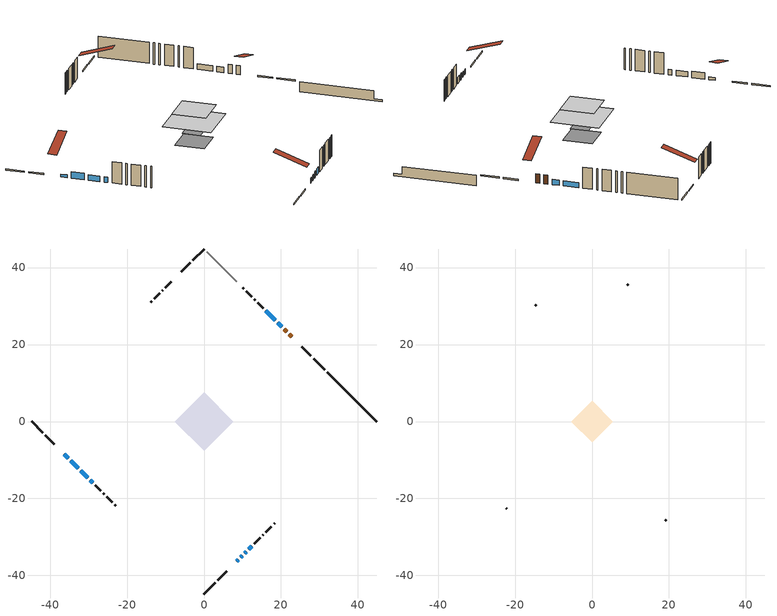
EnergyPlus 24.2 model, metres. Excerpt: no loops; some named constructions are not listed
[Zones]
conditioned space
 floor othersidecoefficients (Floor1 construction): -2.81,0 0,2.81 2.81,0 0,-2.81 z1.22
 floor adiabatic (AdiabaticFloorConstruction): -7.55,0 0,7.55 7.55,0 0,-7.55 z3.66
 floor foundation (Slab1 construction): -4.54,0 0,4.54 4.54,0 0,-4.54 z-1.1
 wall outside (RimJoist1 construction): 0,-44.81 2.86,-41.95 / -44.81,0 -41.95,-2.86 / 0,44.81 -2.86,41.95 / 31.31,13.5 28.45,16.36 z1.22:1.52
 wall outside (RimJoist2 construction): 3.52,-41.29 5.86,-38.95 / -41.29,-3.52 -38.95,-5.86 / -3.52,41.29 -5.86,38.95 / 27.79,17.02 25.45,19.36 z1.22:1.52
 wall outside (AdiabaticWallConstruction 1): 22.76,22.05 22.14,22.67 / 21.48,23.33 20.86,23.95 z1.22:3.25
 wall outside (AdiabaticWallConstruction): 8.55,-36.26 8.92,-35.89 z1.22:2.39; 9.58,-35.23 9.98,-34.83 / 20.21,24.6 19.11,25.7 / -31.97,-12.84 -30.19,-14.62 / -29.53,-15.28 -28.93,-15.88 / 18.46,26.35 16.05,28.76 z1.22:2.44; -36.26,-8.55 -35.29,-9.52 z1.22:1.83; -34.64,-10.17 -32.62,-12.19 z1.22:2.64; 10.63,-34.18 11.01,-33.8 / 11.67,-33.14 12.46,-32.35 z1.22:2.69
 wall outside (Wall1 construction): 13.11,-31.7 14.58,-30.23 / -28.28,-16.53 -26.81,-18 / -8.55,36.26 -10.01,34.8 / 15.39,29.42 13.93,30.89 z1.22:6.1
 wall outside (Wall2 construction): 15.24,-29.57 15.44,-29.37 / -26.16,-18.65 -25.95,-18.86 / -10.67,34.14 -10.88,33.93 / 13.27,31.54 13.06,31.75 z1.22:6.1
 wall outside (Wall3 construction): 16.1,-28.71 17.53,-27.28 / -25.29,-19.52 -23.86,-20.95 / -11.53,33.28 -12.96,31.85 / 12.4,32.41 10.98,33.83 z1.22:6.1
 wall outside (Wall4 construction): 18.19,-26.63 18.42,-26.39 / -23.21,-21.6 -22.97,-21.84 / -13.62,31.19 -13.86,30.95 / 10.32,34.49 10.08,34.73 z1.22:6.1
 wall foundation (FoundationWall1 construction): 31.96,12.85,-1.1 31.96,12.85,1.22 43.53,1.28,1.22 43.53,1.28,-0.6 44.81,0,-0.6 44.81,0,-1.1
 wall adiabatic (Wall6 construction): 8.55,36.26 0.66,44.15 z1.22:6.1
 window (WindowConstruction): 8.55,-36.26 8.92,-35.89 z1.22:2.39
 window (WindowConstruction 8): 9.58,-35.23 9.97,-34.84 z1.22:2.44
 window (WindowConstruction 9): -36.26,-8.55 -35.29,-9.52 z1.22:1.83
 window (WindowConstruction 1): -34.64,-10.17 -32.62,-12.19 z1.22:2.64
 window (WindowConstruction 2): 20.2,24.61 19.11,25.7 z1.22:2.44
 window (WindowConstruction 3): 10.63,-34.18 11.01,-33.8 z1.22:2.69
 window (WindowConstruction 4): 11.67,-33.14 12.46,-32.35 z1.22:2.69
 window (WindowConstruction 5): -31.97,-12.84 -30.19,-14.62 z1.22:2.44
 window (WindowConstruction 6): -29.53,-15.28 -28.93,-15.88 z1.22:2.44
 window (WindowConstruction 7): 18.46,26.35 16.05,28.76 z1.22:2.44
 door (Door): 22.76,22.05 22.14,22.67 z1.22:3.25
 door (Door 1): 21.48,23.33 20.86,23.95 z1.22:3.25
 ceiling adiabatic (AdiabaticFloorConstruction): 0,-7.55 7.55,0 0,7.55 -7.55,0 z3.66
attic - vented
 floor to conditioned space (Floor2 construction Reversed): -5.34,0 0,5.34 5.34,0 0,-5.34 z6.1
 wall outside (Wall5 construction): 19.08,-25.73 19.29,-25.52 / -22.31,-22.5 -22.1,-22.71 / -14.51,30.3 -14.73,30.08 / 9.42,35.39 9.21,35.6 z1.22:6.1
 roof outside (Roof1 construction): 7.89,-36.92,6.1 2.69,-31.72,8.55 1.32,-33.09,8.55 6.52,-38.29,6.1; -36.92,-7.89,6.1 -31.72,-2.69,8.55 -33.09,-1.32,8.55 -38.29,-6.52,6.1; -7.89,36.92,6.1 -2.69,31.72,8.55 -1.32,33.09,8.55 -6.52,38.29,6.1; 23.42,21.39,6.1 18.22,16.19,8.55 19.59,14.82,8.55 24.79,20.02,6.1
[Material] Roughness=Rough; Thermal Absorptance=0.9
Name | Thickness {m} | Conductivity {W/m-K} | Density {kg/m3} | Specific Heat {J/kg-K} | Solar Absorptance | Visible Absorptance
ceiling loosefill ins | 0.169333 | 0.0480833 | 16.02 | 1046.75 | 0.7 | 0.7
ceiling stud and cavity | 0.1397 | 0.515167 | 65.682 | 1177.47 | 0.7 | 0.7
gypsum board | 0.0127 | 0.160291 | 801 | 837.4 | 0.6 | 0.6
[Construction]
Floor2 construction: ceiling loosefill ins, ceiling stud and cavity, gypsum board
[EnergyManagementSystem:OutputVariable] Type of Data in Variable=Summed; Update Frequency=ZoneTimestep
Name | EMS Variable | EMS Program or Subroutine | Units
loads_htg_infil_annual_outvar; Energy Management System Output Variable 18 | loads_htg_infil | component_loads_program | J
loads_htg_natvent_annual_outvar; Energy Management System Output Variable 19 | loads_htg_natvent | component_loads_program | J
loads_htg_mechvent_annual_outvar; Energy Management System Output Variable 20 | loads_htg_mechvent | component_loads_program | J
loads_htg_whf_annual_outvar; Energy Management System Output Variable 21 | loads_htg_whf | component_loads_program | J
loads_htg_ducts_annual_outvar; Energy Management System Output Variable 22 | loads_htg_ducts | component_loads_program | J
loads_htg_intgains_annual_outvar; Energy Management System Output Variable 23 | loads_htg_intgains | component_loads_program | J
loads_htg_lighting_annual_outvar; Energy Management System Output Variable 24 | loads_htg_lighting | component_loads_program | J
loads_clg_roofs_annual_outvar; Energy Management System Output Variable 25 | loads_clg_roofs | component_loads_program | J
loads_clg_ceilings_annual_outvar; Energy Management System Output Variable 26 | loads_clg_ceilings | component_loads_program | J
loads_clg_walls_annual_outvar; Energy Management System Output Variable 27 | loads_clg_walls | component_loads_program | J
loads_clg_rim_joists_annual_outvar; Energy Management System Output Variable 28 | loads_clg_rim_joists | component_loads_program | J
loads_clg_foundation_walls_annual_outvar; Energy Management System Output Variable 29 | loads_clg_foundation_walls | component_loads_program | J
loads_clg_doors_annual_outvar; Energy Management System Output Variable 30 | loads_clg_doors | component_loads_program | J
loads_clg_windows_conduction_annual_outvar; Energy Management System Output Variable 31 | loads_clg_windows_conduction | component_loads_program | J
loads_clg_windows_solar_annual_outvar; Energy Management System Output Variable 32 | loads_clg_windows_solar | component_loads_program | J
loads_clg_skylights_conduction_annual_outvar; Energy Management System Output Variable 33 | loads_clg_skylights_conduction | component_loads_program | J
loads_clg_skylights_solar_annual_outvar; Energy Management System Output Variable 34 | loads_clg_skylights_solar | component_loads_program | J
loads_clg_floors_annual_outvar; Energy Management System Output Variable 35 | loads_clg_floors | component_loads_program | J
loads_clg_slabs_annual_outvar; Energy Management System Output Variable 36 | loads_clg_slabs | component_loads_program | J
loads_clg_internal_mass_annual_outvar; Energy Management System Output Variable 37 | loads_clg_internal_mass | component_loads_program | J
loads_clg_infil_annual_outvar; Energy Management System Output Variable 38 | loads_clg_infil | component_loads_program | J
loads_clg_natvent_annual_outvar; Energy Management System Output Variable 39 | loads_clg_natvent | component_loads_program | J
loads_clg_mechvent_annual_outvar; Energy Management System Output Variable 40 | loads_clg_mechvent | component_loads_program | J
loads_clg_whf_annual_outvar; Energy Management System Output Variable 41 | loads_clg_whf | component_loads_program | J
loads_clg_ducts_annual_outvar; Energy Management System Output Variable 42 | loads_clg_ducts | component_loads_program | J
loads_clg_intgains_annual_outvar; Energy Management System Output Variable 43 | loads_clg_intgains | component_loads_program | J
loads_clg_lighting_annual_outvar; Energy Management System Output Variable 44 | loads_clg_lighting | component_loads_program | J
loads_htg_tot_annual_outvar; Energy Management System Output Variable 1; Energy Management System Output Variable 45 | loads_htg_tot | total_loads_program | J
loads_clg_tot_annual_outvar; Energy Management System Output Variable 2; Energy Management System Output Variable 46 | loads_clg_tot | total_loads_program | J
Energy Management System Output Variable 3 | htg_unmet_hours | unmet_hours_program | hr
Energy Management System Output Variable 4 | clg_unmet_hours | unmet_hours_program | hr
Energy Management System Output Variable 5 | loads_htg_roofs | component_loads_program | J
Energy Management System Output Variable 6 | loads_htg_ceilings | component_loads_program | J
Energy Management System Output Variable 7 | loads_htg_walls | component_loads_program | J
Energy Management System Output Variable 8 | loads_htg_rim_joists | component_loads_program | J
Energy Management System Output Variable 9 | loads_htg_foundation_walls | component_loads_program | J
Energy Management System Output Variable 10 | loads_htg_doors | component_loads_program | J
Energy Management System Output Variable 11 | loads_htg_windows_conduction | component_loads_program | J
Energy Management System Output Variable 12 | loads_htg_windows_solar | component_loads_program | J
Energy Management System Output Variable 13 | loads_htg_skylights_conduction | component_loads_program | J
Energy Management System Output Variable 14 | loads_htg_skylights_solar | component_loads_program | J
Energy Management System Output Variable 15 | loads_htg_floors | component_loads_program | J
Energy Management System Output Variable 16 | loads_htg_slabs | component_loads_program | J
Energy Management System Output Variable 17 | loads_htg_internal_mass | component_loads_program | J
[Schedule:Day:Interval]
interior lighting schedule day: No, 01:00, 0.108182, 04:00, 0.0901515, 05:00, 0.0991667, 06:00, 0.162273, 07:00, 0.270455, 08:00, 0.342576, 10:00, 0.369621, 11:00, 0.351591, 12:00, 0.333561, 13:00, 0.324545, 14:00, 0.31553, 15:00, 0.333561, 16:00, 0.369621, 17:00, 0.450758, 18:00, 0.585985, 19:00, 0.775303, 20:00, 0.955606, 21:00, 0.991667, 22:00, 0.712197, 23:00, 0.360606, 24:00, 0.162273
interior lighting schedule day 1: No, 01:00, 0.100909, 04:00, 0.0840909, 05:00, 0.0925, 06:00, 0.151364, 07:00, 0.252273, 08:00, 0.319545, 10:00, 0.344773, 11:00, 0.327955, 12:00, 0.311136, 13:00, 0.302727, 14:00, 0.294318, 15:00, 0.311136, 16:00, 0.344773, 17:00, 0.420455, 18:00, 0.546591, 19:00, 0.723182, 20:00, 0.891364, 21:00, 0.925, 22:00, 0.664318, 23:00, 0.336364, 24:00, 0.151364
interior lighting schedule day 2: No, 01:00, 0.0927273, 04:00, 0.0772727, 05:00, 0.085, 06:00, 0.139091, 07:00, 0.231818, 08:00, 0.293636, 10:00, 0.316818, 11:00, 0.301364, 12:00, 0.285909, 13:00, 0.278182, 14:00, 0.270455, 15:00, 0.285909, 16:00, 0.316818, 17:00, 0.386364, 18:00, 0.502273, 19:00, 0.664545, 20:00, 0.819091, 21:00, 0.85, 22:00, 0.610455, 23:00, 0.309091, 24:00, 0.139091
interior lighting schedule day 3: No, 01:00, 0.0845455, 04:00, 0.0704545, 05:00, 0.0775, 06:00, 0.126818, 07:00, 0.211364, 08:00, 0.267727, 10:00, 0.288864, 11:00, 0.274773, 12:00, 0.260682, 13:00, 0.253636, 14:00, 0.246591, 15:00, 0.260682, 16:00, 0.288864, 17:00, 0.352273, 18:00, 0.457955, 19:00, 0.605909, 20:00, 0.746818, 21:00, 0.775, 22:00, 0.556591, 23:00, 0.281818, 24:00, 0.126818
interior lighting schedule day 4: No, 01:00, 0.0763636, 04:00, 0.0636364, 05:00, 0.07, 06:00, 0.114545, 07:00, 0.190909, 08:00, 0.241818, 10:00, 0.260909, 11:00, 0.248182, 12:00, 0.235455, 13:00, 0.229091, 14:00, 0.222727, 15:00, 0.235455, 16:00, 0.260909, 17:00, 0.318182, 18:00, 0.413636, 19:00, 0.547273, 20:00, 0.674545, 21:00, 0.7, 22:00, 0.502727, 23:00, 0.254545, 24:00, 0.114545
interior lighting schedule day 5: No, 01:00, 0.0727273, 04:00, 0.0606061, 05:00, 0.0666667, 06:00, 0.109091, 07:00, 0.181818, 08:00, 0.230303, 10:00, 0.248485, 11:00, 0.236364, 12:00, 0.224242, 13:00, 0.218182, 14:00, 0.212121, 15:00, 0.224242, 16:00, 0.248485, 17:00, 0.30303, 18:00, 0.393939, 19:00, 0.521212, 20:00, 0.642424, 21:00, 0.666667, 22:00, 0.478788, 23:00, 0.242424, 24:00, 0.109091
interior lighting schedule day 6: No, 01:00, 0.0745455, 04:00, 0.0621212, 05:00, 0.0683333, 06:00, 0.111818, 07:00, 0.186364, 08:00, 0.236061, 10:00, 0.254697, 11:00, 0.242273, 12:00, 0.229848, 13:00, 0.223636, 14:00, 0.217424, 15:00, 0.229848, 16:00, 0.254697, 17:00, 0.310606, 18:00, 0.403788, 19:00, 0.534242, 20:00, 0.658485, 21:00, 0.683333, 22:00, 0.490758, 23:00, 0.248485, 24:00, 0.111818
interior lighting schedule day 7: No, 01:00, 0.08, 04:00, 0.0666667, 05:00, 0.0733333, 06:00, 0.12, 07:00, 0.2, 08:00, 0.253333, 10:00, 0.273333, 11:00, 0.26, 12:00, 0.246667, 13:00, 0.24, 14:00, 0.233333, 15:00, 0.246667, 16:00, 0.273333, 17:00, 0.333333, 18:00, 0.433333, 19:00, 0.573333, 20:00, 0.706667, 21:00, 0.733333, 22:00, 0.526667, 23:00, 0.266667, 24:00, 0.12
interior lighting schedule day 8: No, 01:00, 0.0890909, 04:00, 0.0742424, 05:00, 0.0816667, 06:00, 0.133636, 07:00, 0.222727, 08:00, 0.282121, 10:00, 0.304394, 11:00, 0.289545, 12:00, 0.274697, 13:00, 0.267273, 14:00, 0.259848, 15:00, 0.274697, 16:00, 0.304394, 17:00, 0.371212, 18:00, 0.482576, 19:00, 0.638485, 20:00, 0.78697, 21:00, 0.816667, 22:00, 0.586515, 23:00, 0.29697, 24:00, 0.133636
interior lighting schedule day 9: No, 01:00, 0.0972727, 04:00, 0.0810606, 05:00, 0.0891667, 06:00, 0.145909, 07:00, 0.243182, 08:00, 0.30803, 10:00, 0.332348, 11:00, 0.316136, 12:00, 0.299924, 13:00, 0.291818, 14:00, 0.283712, 15:00, 0.299924, 16:00, 0.332348, 17:00, 0.405303, 18:00, 0.526894, 19:00, 0.697121, 20:00, 0.859242, 21:00, 0.891667, 22:00, 0.640379, 23:00, 0.324242, 24:00, 0.145909
interior lighting schedule day 10: No, 01:00, 0.105455, 04:00, 0.0878788, 05:00, 0.0966667, 06:00, 0.158182, 07:00, 0.263636, 08:00, 0.333939, 10:00, 0.360303, 11:00, 0.342727, 12:00, 0.325152, 13:00, 0.316364, 14:00, 0.307576, 15:00, 0.325152, 16:00, 0.360303, 17:00, 0.439394, 18:00, 0.571212, 19:00, 0.755758, 20:00, 0.931515, 21:00, 0.966667, 22:00, 0.694242, 23:00, 0.351515, 24:00, 0.158182
interior lighting schedule day 11: No, 01:00, 0.109091, 04:00, 0.0909091, 05:00, 0.1, 06:00, 0.163636, 07:00, 0.272727, 08:00, 0.345455, 10:00, 0.372727, 11:00, 0.354545, 12:00, 0.336364, 13:00, 0.327273, 14:00, 0.318182, 15:00, 0.336364, 16:00, 0.372727, 17:00, 0.454545, 18:00, 0.590909, 19:00, 0.781818, 20:00, 0.963636, 21:00, 1, 22:00, 0.718182, 23:00, 0.363636, 24:00, 0.163636
interior lighting schedule default day; occupants schedule default day; clothes dryer schedule default day; cooking range schedule default day; mech vent bath fan 0 schedule default day; mech vent bath fan 1 schedule default day; mech vent range fan 0 schedule default day; misc plug loads schedule default day; general water use schedule default day; heating setpoint default day; cooling setpoint default day; clothes dryer exhaust 0 schedule default day; cooling season schedule day; cooling season schedule day 2; cooling season schedule default day; exterior lighting schedule default day; natural vent schedule default day: No, 24:00, 0
occupants schedule day: No, 05:00, 0.426829, 06:00, 0.719512, 07:00, 1, 08:00, 0.670732, 09:00, 0.329268, 14:00, 0.170732, 15:00, 0.231707, 16:00, 0.329268, 17:00, 0.5, 18:00, 0.670732, 19:00, 0.829268, 21:00, 1, 22:00, 0.853659, 23:00, 0.646341, 24:00, 0.426829
clothes dryer schedule day; clothes dryer exhaust 0 schedule day: No, 01:00, 0.123457, 02:00, 0.0740741, 03:00, 0.0493827, 04:00, 0.0246914, 05:00, 0.0493827, 06:00, 0.0740741, 07:00, 0.197531, 08:00, 0.395062, 09:00, 0.592593, 10:00, 0.839506, 11:00, 0.962963, 12:00, 1, 13:00, 0.91358, 14:00, 0.82716, 15:00, 0.716049, 16:00, 0.753086, 17:00, 0.679012, 18:00, 0.666667, 20:00, 0.62963, 21:00, 0.641975, 22:00, 0.666667, 23:00, 0.54321, 24:00, 0.296296
cooking range schedule day: No, 05:00, 0.0597015, 06:00, 0.11194, 07:00, 0.171642, 08:00, 0.291045, 11:00, 0.343284, 12:00, 0.402985, 13:00, 0.462687, 14:00, 0.343284, 15:00, 0.291045, 16:00, 0.402985, 17:00, 0.567164, 18:00, 1, 19:00, 0.850746, 20:00, 0.432836, 21:00, 0.291045, 22:00, 0.231343, 23:00, 0.171642, 24:00, 0.11194
mech vent bath fan 0 schedule day; mech vent bath fan 1 schedule day: No, 07:00, 0, 08:00, 1, 09:00, 0.2, 24:00, 0
mech vent range fan 0 schedule day: No, 18:00, 0, 19:00, 1, 20:00, 0.2, 24:00, 0
misc plug loads schedule day: No, 06:00, 0.705882, 07:00, 0.745098, 08:00, 0.803922, 15:00, 0.823529, 16:00, 0.862745, 17:00, 0.921569, 18:00, 0.980392, 19:00, 1, 20:00, 0.980392, 21:00, 0.941176, 22:00, 0.862745, 23:00, 0.784314, 24:00, 0.72549
general water use schedule day: No, 01:00, 0.315068, 03:00, 0.287671, 04:00, 0.342466, 05:00, 0.369863, 06:00, 0.520548, 07:00, 0.60274, 08:00, 0.534247, 10:00, 0.506849, 11:00, 0.465753, 14:00, 0.479452, 15:00, 0.534247, 16:00, 0.589041, 17:00, 0.69863, 18:00, 0.876712, 19:00, 0.890411, 20:00, 0.986301, 21:00, 1, 22:00, 0.863014, 23:00, 0.616438, 24:00, 0.465753
heating setpoint day: No, 07:00, 18, 23:00, 21, 24:00, 18
cooling setpoint day: No, 24:00, 25
cooling season schedule day 1: No, 24:00, 1
exterior lighting schedule day: No, 01:00, 0.566667, 03:00, 0.524167, 05:00, 0.495833, 06:00, 0.5525, 07:00, 0.623333, 08:00, 0.580833, 09:00, 0.439167, 10:00, 0.354167, 12:00, 0.34, 13:00, 0.354167, 14:00, 0.396667, 15:00, 0.425, 16:00, 0.495833, 17:00, 0.623333, 18:00, 0.793333, 19:00, 0.906667, 20:00, 0.963333, 21:00, 0.991667, 22:00, 0.920833, 23:00, 0.793333, 24:00, 0.665833
exterior lighting schedule day 1: No, 01:00, 0.528571, 03:00, 0.488929, 05:00, 0.4625, 06:00, 0.515357, 07:00, 0.581429, 08:00, 0.541786, 09:00, 0.409643, 10:00, 0.330357, 12:00, 0.317143, 13:00, 0.330357, 14:00, 0.37, 15:00, 0.396429, 16:00, 0.4625, 17:00, 0.581429, 18:00, 0.74, 19:00, 0.845714, 20:00, 0.898571, 21:00, 0.925, 22:00, 0.858929, 23:00, 0.74, 24:00, 0.621071
exterior lighting schedule day 10: No, 01:00, 0.552381, 03:00, 0.510952, 05:00, 0.483333, 06:00, 0.538571, 07:00, 0.607619, 08:00, 0.56619, 09:00, 0.428095, 10:00, 0.345238, 12:00, 0.331429, 13:00, 0.345238, 14:00, 0.386667, 15:00, 0.414286, 16:00, 0.483333, 17:00, 0.607619, 18:00, 0.773333, 19:00, 0.88381, 20:00, 0.939048, 21:00, 0.966667, 22:00, 0.897619, 23:00, 0.773333, 24:00, 0.649048
exterior lighting schedule day 11: No, 01:00, 0.571429, 03:00, 0.528571, 05:00, 0.5, 06:00, 0.557143, 07:00, 0.628571, 08:00, 0.585714, 09:00, 0.442857, 10:00, 0.357143, 12:00, 0.342857, 13:00, 0.357143, 14:00, 0.4, 15:00, 0.428571, 16:00, 0.5, 17:00, 0.628571, 18:00, 0.8, 19:00, 0.914286, 20:00, 0.971429, 21:00, 1, 22:00, 0.928571, 23:00, 0.8, 24:00, 0.671429
exterior lighting schedule day 2: No, 01:00, 0.485714, 03:00, 0.449286, 05:00, 0.425, 06:00, 0.473571, 07:00, 0.534286, 08:00, 0.497857, 09:00, 0.376429, 10:00, 0.303571, 12:00, 0.291429, 13:00, 0.303571, 14:00, 0.34, 15:00, 0.364286, 16:00, 0.425, 17:00, 0.534286, 18:00, 0.68, 19:00, 0.777143, 20:00, 0.825714, 21:00, 0.85, 22:00, 0.789286, 23:00, 0.68, 24:00, 0.570714
exterior lighting schedule day 3: No, 01:00, 0.442857, 03:00, 0.409643, 05:00, 0.3875, 06:00, 0.431786, 07:00, 0.487143, 08:00, 0.453929, 09:00, 0.343214, 10:00, 0.276786, 12:00, 0.265714, 13:00, 0.276786, 14:00, 0.31, 15:00, 0.332143, 16:00, 0.3875, 17:00, 0.487143, 18:00, 0.62, 19:00, 0.708571, 20:00, 0.752857, 21:00, 0.775, 22:00, 0.719643, 23:00, 0.62, 24:00, 0.520357
exterior lighting schedule day 4: No, 01:00, 0.4, 03:00, 0.37, 05:00, 0.35, 06:00, 0.39, 07:00, 0.44, 08:00, 0.41, 09:00, 0.31, 10:00, 0.25, 12:00, 0.24, 13:00, 0.25, 14:00, 0.28, 15:00, 0.3, 16:00, 0.35, 17:00, 0.44, 18:00, 0.56, 19:00, 0.64, 20:00, 0.68, 21:00, 0.7, 22:00, 0.65, 23:00, 0.56, 24:00, 0.47
exterior lighting schedule day 5: No, 01:00, 0.380952, 03:00, 0.352381, 05:00, 0.333333, 06:00, 0.371429, 07:00, 0.419048, 08:00, 0.390476, 09:00, 0.295238, 10:00, 0.238095, 12:00, 0.228571, 13:00, 0.238095, 14:00, 0.266667, 15:00, 0.285714, 16:00, 0.333333, 17:00, 0.419048, 18:00, 0.533333, 19:00, 0.609524, 20:00, 0.647619, 21:00, 0.666667, 22:00, 0.619048, 23:00, 0.533333, 24:00, 0.447619
exterior lighting schedule day 6: No, 01:00, 0.390476, 03:00, 0.36119, 05:00, 0.341667, 06:00, 0.380714, 07:00, 0.429524, 08:00, 0.400238, 09:00, 0.302619, 10:00, 0.244048, 12:00, 0.234286, 13:00, 0.244048, 14:00, 0.273333, 15:00, 0.292857, 16:00, 0.341667, 17:00, 0.429524, 18:00, 0.546667, 19:00, 0.624762, 20:00, 0.66381, 21:00, 0.683333, 22:00, 0.634524, 23:00, 0.546667, 24:00, 0.45881
exterior lighting schedule day 7: No, 01:00, 0.419048, 03:00, 0.387619, 05:00, 0.366667, 06:00, 0.408571, 07:00, 0.460952, 08:00, 0.429524, 09:00, 0.324762, 10:00, 0.261905, 12:00, 0.251429, 13:00, 0.261905, 14:00, 0.293333, 15:00, 0.314286, 16:00, 0.366667, 17:00, 0.460952, 18:00, 0.586667, 19:00, 0.670476, 20:00, 0.712381, 21:00, 0.733333, 22:00, 0.680952, 23:00, 0.586667, 24:00, 0.492381
exterior lighting schedule day 8: No, 01:00, 0.466667, 03:00, 0.431667, 05:00, 0.408333, 06:00, 0.455, 07:00, 0.513333, 08:00, 0.478333, 09:00, 0.361667, 10:00, 0.291667, 12:00, 0.28, 13:00, 0.291667, 14:00, 0.326667, 15:00, 0.35, 16:00, 0.408333, 17:00, 0.513333, 18:00, 0.653333, 19:00, 0.746667, 20:00, 0.793333, 21:00, 0.816667, 22:00, 0.758333, 23:00, 0.653333, 24:00, 0.548333
exterior lighting schedule day 9: No, 01:00, 0.509524, 03:00, 0.47131, 05:00, 0.445833, 06:00, 0.496786, 07:00, 0.560476, 08:00, 0.522262, 09:00, 0.394881, 10:00, 0.318452, 12:00, 0.305714, 13:00, 0.318452, 14:00, 0.356667, 15:00, 0.382143, 16:00, 0.445833, 17:00, 0.560476, 18:00, 0.713333, 19:00, 0.815238, 20:00, 0.86619, 21:00, 0.891667, 22:00, 0.827976, 23:00, 0.713333, 24:00, 0.59869
[Schedule:Week:Daily]
heating setpoint Week Rule - Jan1-Dec31: heating setpoint day, heating setpoint day, heating setpoint day, heating setpoint day, heating setpoint day, heating setpoint day, heating setpoint day, heating setpoint default day, heating setpoint default day, heating setpoint default day, heating setpoint default day, heating setpoint default day
cooling setpoint Week Rule - Jan1-Dec31: cooling setpoint day, cooling setpoint day, cooling setpoint day, cooling setpoint day, cooling setpoint day, cooling setpoint day, cooling setpoint day, cooling setpoint default day, cooling setpoint default day, cooling setpoint default day, cooling setpoint default day, cooling setpoint default day
clothes dryer exhaust 0 schedule Week Rule - Jan1-Dec31: clothes dryer exhaust 0 schedule day, clothes dryer exhaust 0 schedule day, clothes dryer exhaust 0 schedule day, clothes dryer exhaust 0 schedule day, clothes dryer exhaust 0 schedule day, clothes dryer exhaust 0 schedule day, clothes dryer exhaust 0 schedule day, clothes dryer exhaust 0 schedule default day, clothes dryer exhaust 0 schedule default day, clothes dryer exhaust 0 schedule default day, clothes dryer exhaust 0 schedule default day, clothes dryer exhaust 0 schedule default day
cooling season schedule Week Rule - Jan1-May26: cooling season schedule day, cooling season schedule day, cooling season schedule day, cooling season schedule day, cooling season schedule day, cooling season schedule day, cooling season schedule day, cooling season schedule default day, cooling season schedule default day, cooling season schedule default day, cooling season schedule default day, cooling season schedule default day
cooling season schedule Week Rule - May27-Jun2: cooling season schedule day, cooling season schedule day, cooling season schedule day, cooling season schedule day, cooling season schedule day, cooling season schedule day 1, cooling season schedule day 1, cooling season schedule default day, cooling season schedule default day, cooling season schedule default day, cooling season schedule default day, cooling season schedule default day
cooling season schedule Week Rule - Jun3-Sep29: cooling season schedule day 1, cooling season schedule day 1, cooling season schedule day 1, cooling season schedule day 1, cooling season schedule day 1, cooling season schedule day 1, cooling season schedule day 1, cooling season schedule default day, cooling season schedule default day, cooling season schedule default day, cooling season schedule default day, cooling season schedule default day
cooling season schedule Week Rule - Sep30-Oct6: cooling season schedule day 1, cooling season schedule day 2, cooling season schedule day 2, cooling season schedule day 2, cooling season schedule day 2, cooling season schedule day 2, cooling season schedule day 2, cooling season schedule default day, cooling season schedule default day, cooling season schedule default day, cooling season schedule default day, cooling season schedule default day
cooling season schedule Week Rule - Oct7-Dec31: cooling season schedule day 2, cooling season schedule day 2, cooling season schedule day 2, cooling season schedule day 2, cooling season schedule day 2, cooling season schedule day 2, cooling season schedule day 2, cooling season schedule default day, cooling season schedule default day, cooling season schedule default day, cooling season schedule default day, cooling season schedule default day
exterior lighting schedule Week Rule - Apr29-May5: exterior lighting schedule day 3, exterior lighting schedule day 3, exterior lighting schedule day 4, exterior lighting schedule day 4, exterior lighting schedule day 4, exterior lighting schedule day 4, exterior lighting schedule day 4, exterior lighting schedule default day, exterior lighting schedule default day, exterior lighting schedule default day, exterior lighting schedule default day, exterior lighting schedule default day
exterior lighting schedule Week Rule - May6-May26: exterior lighting schedule day 4, exterior lighting schedule day 4, exterior lighting schedule day 4, exterior lighting schedule day 4, exterior lighting schedule day 4, exterior lighting schedule day 4, exterior lighting schedule day 4, exterior lighting schedule default day, exterior lighting schedule default day, exterior lighting schedule default day, exterior lighting schedule default day, exterior lighting schedule default day
exterior lighting schedule Week Rule - May27-Jun2: exterior lighting schedule day 4, exterior lighting schedule day 4, exterior lighting schedule day 4, exterior lighting schedule day 4, exterior lighting schedule day 4, exterior lighting schedule day 5, exterior lighting schedule day 5, exterior lighting schedule default day, exterior lighting schedule default day, exterior lighting schedule default day, exterior lighting schedule default day, exterior lighting schedule default day
exterior lighting schedule Week Rule - Jun3-Jun30: exterior lighting schedule day 5, exterior lighting schedule day 5, exterior lighting schedule day 5, exterior lighting schedule day 5, exterior lighting schedule day 5, exterior lighting schedule day 5, exterior lighting schedule day 5, exterior lighting schedule default day, exterior lighting schedule default day, exterior lighting schedule default day, exterior lighting schedule default day, exterior lighting schedule default day
exterior lighting schedule Week Rule - Jul1-Jul28: exterior lighting schedule day 6, exterior lighting schedule day 6, exterior lighting schedule day 6, exterior lighting schedule day 6, exterior lighting schedule day 6, exterior lighting schedule day 6, exterior lighting schedule day 6, exterior lighting schedule default day, exterior lighting schedule default day, exterior lighting schedule default day, exterior lighting schedule default day, exterior lighting schedule default day
exterior lighting schedule Week Rule - Jul29-Aug4: exterior lighting schedule day 6, exterior lighting schedule day 6, exterior lighting schedule day 6, exterior lighting schedule day 7, exterior lighting schedule day 7, exterior lighting schedule day 7, exterior lighting schedule day 7, exterior lighting schedule default day, exterior lighting schedule default day, exterior lighting schedule default day, exterior lighting schedule default day, exterior lighting schedule default day
exterior lighting schedule Week Rule - Aug5-Aug25: exterior lighting schedule day 7, exterior lighting schedule day 7, exterior lighting schedule day 7, exterior lighting schedule day 7, exterior lighting schedule day 7, exterior lighting schedule day 7, exterior lighting schedule day 7, exterior lighting schedule default day, exterior lighting schedule default day, exterior lighting schedule default day, exterior lighting schedule default day, exterior lighting schedule default day
exterior lighting schedule Week Rule - Aug26-Sep1: exterior lighting schedule day 7, exterior lighting schedule day 7, exterior lighting schedule day 7, exterior lighting schedule day 7, exterior lighting schedule day 7, exterior lighting schedule day 7, exterior lighting schedule day 8, exterior lighting schedule default day, exterior lighting schedule default day, exterior lighting schedule default day, exterior lighting schedule default day, exterior lighting schedule default day
exterior lighting schedule Week Rule - Sep2-Sep29: exterior lighting schedule day 8, exterior lighting schedule day 8, exterior lighting schedule day 8, exterior lighting schedule day 8, exterior lighting schedule day 8, exterior lighting schedule day 8, exterior lighting schedule day 8, exterior lighting schedule default day, exterior lighting schedule default day, exterior lighting schedule default day, exterior lighting schedule default day, exterior lighting schedule default day
exterior lighting schedule Week Rule - Sep30-Oct6: exterior lighting schedule day 8, exterior lighting schedule day 9, exterior lighting schedule day 9, exterior lighting schedule day 9, exterior lighting schedule day 9, exterior lighting schedule day 9, exterior lighting schedule day 9, exterior lighting schedule default day, exterior lighting schedule default day, exterior lighting schedule default day, exterior lighting schedule default day, exterior lighting schedule default day
exterior lighting schedule Week Rule - Oct7-Oct27: exterior lighting schedule day 9, exterior lighting schedule day 9, exterior lighting schedule day 9, exterior lighting schedule day 9, exterior lighting schedule day 9, exterior lighting schedule day 9, exterior lighting schedule day 9, exterior lighting schedule default day, exterior lighting schedule default day, exterior lighting schedule default day, exterior lighting schedule default day, exterior lighting schedule default day
exterior lighting schedule Week Rule - Oct28-Nov3: exterior lighting schedule day 9, exterior lighting schedule day 9, exterior lighting schedule day 9, exterior lighting schedule day 9, exterior lighting schedule day 10, exterior lighting schedule day 10, exterior lighting schedule day 10, exterior lighting schedule default day, exterior lighting schedule default day, exterior lighting schedule default day, exterior lighting schedule default day, exterior lighting schedule default day
exterior lighting schedule Week Rule - Nov4-Nov24: exterior lighting schedule day 10, exterior lighting schedule day 10, exterior lighting schedule day 10, exterior lighting schedule day 10, exterior lighting schedule day 10, exterior lighting schedule day 10, exterior lighting schedule day 10, exterior lighting schedule default day, exterior lighting schedule default day, exterior lighting schedule default day, exterior lighting schedule default day, exterior lighting schedule default day
exterior lighting schedule Week Rule - Nov25-Dec1: exterior lighting schedule day 10, exterior lighting schedule day 10, exterior lighting schedule day 10, exterior lighting schedule day 10, exterior lighting schedule day 10, exterior lighting schedule day 10, exterior lighting schedule day 11, exterior lighting schedule default day, exterior lighting schedule default day, exterior lighting schedule default day, exterior lighting schedule default day, exterior lighting schedule default day
exterior lighting schedule Week Rule - Dec2-Dec31: exterior lighting schedule day 11, exterior lighting schedule day 11, exterior lighting schedule day 11, exterior lighting schedule day 11, exterior lighting schedule day 11, exterior lighting schedule day 11, exterior lighting schedule day 11, exterior lighting schedule default day, exterior lighting schedule default day, exterior lighting schedule default day, exterior lighting schedule default day, exterior lighting schedule default day
natural vent schedule Week Rule - Jan1-Dec31: natural vent schedule default day, natural vent schedule default day, natural vent schedule default day, natural vent schedule default day, natural vent schedule default day, natural vent schedule default day, natural vent schedule default day, natural vent schedule default day, natural vent schedule default day, natural vent schedule default day, natural vent schedule default day, natural vent schedule default day
[Schedule:Year]
heating setpoint: heating setpoint Week Rule - Jan1-Dec31, 1, 1, 12, 31
cooling setpoint: cooling setpoint Week Rule - Jan1-Dec31, 1, 1, 12, 31
clothes dryer exhaust 0 schedule: clothes dryer exhaust 0 schedule Week Rule - Jan1-Dec31, 1, 1, 12, 31
cooling season schedule: cooling season schedule Week Rule - Jan1-May26, 1, 1, 5, 26, cooling season schedule Week Rule - May27-Jun2, 5, 27, 6, 2, cooling season schedule Week Rule - Jun3-Sep29, 6, 3, 9, 29, cooling season schedule Week Rule - Sep30-Oct6, 9, 30, 10, 6, cooling season schedule Week Rule - Oct7-Dec31, 10, 7, 12, 31
natural vent schedule: natural vent schedule Week Rule - Jan1-Dec31, 1, 1, 12, 31
